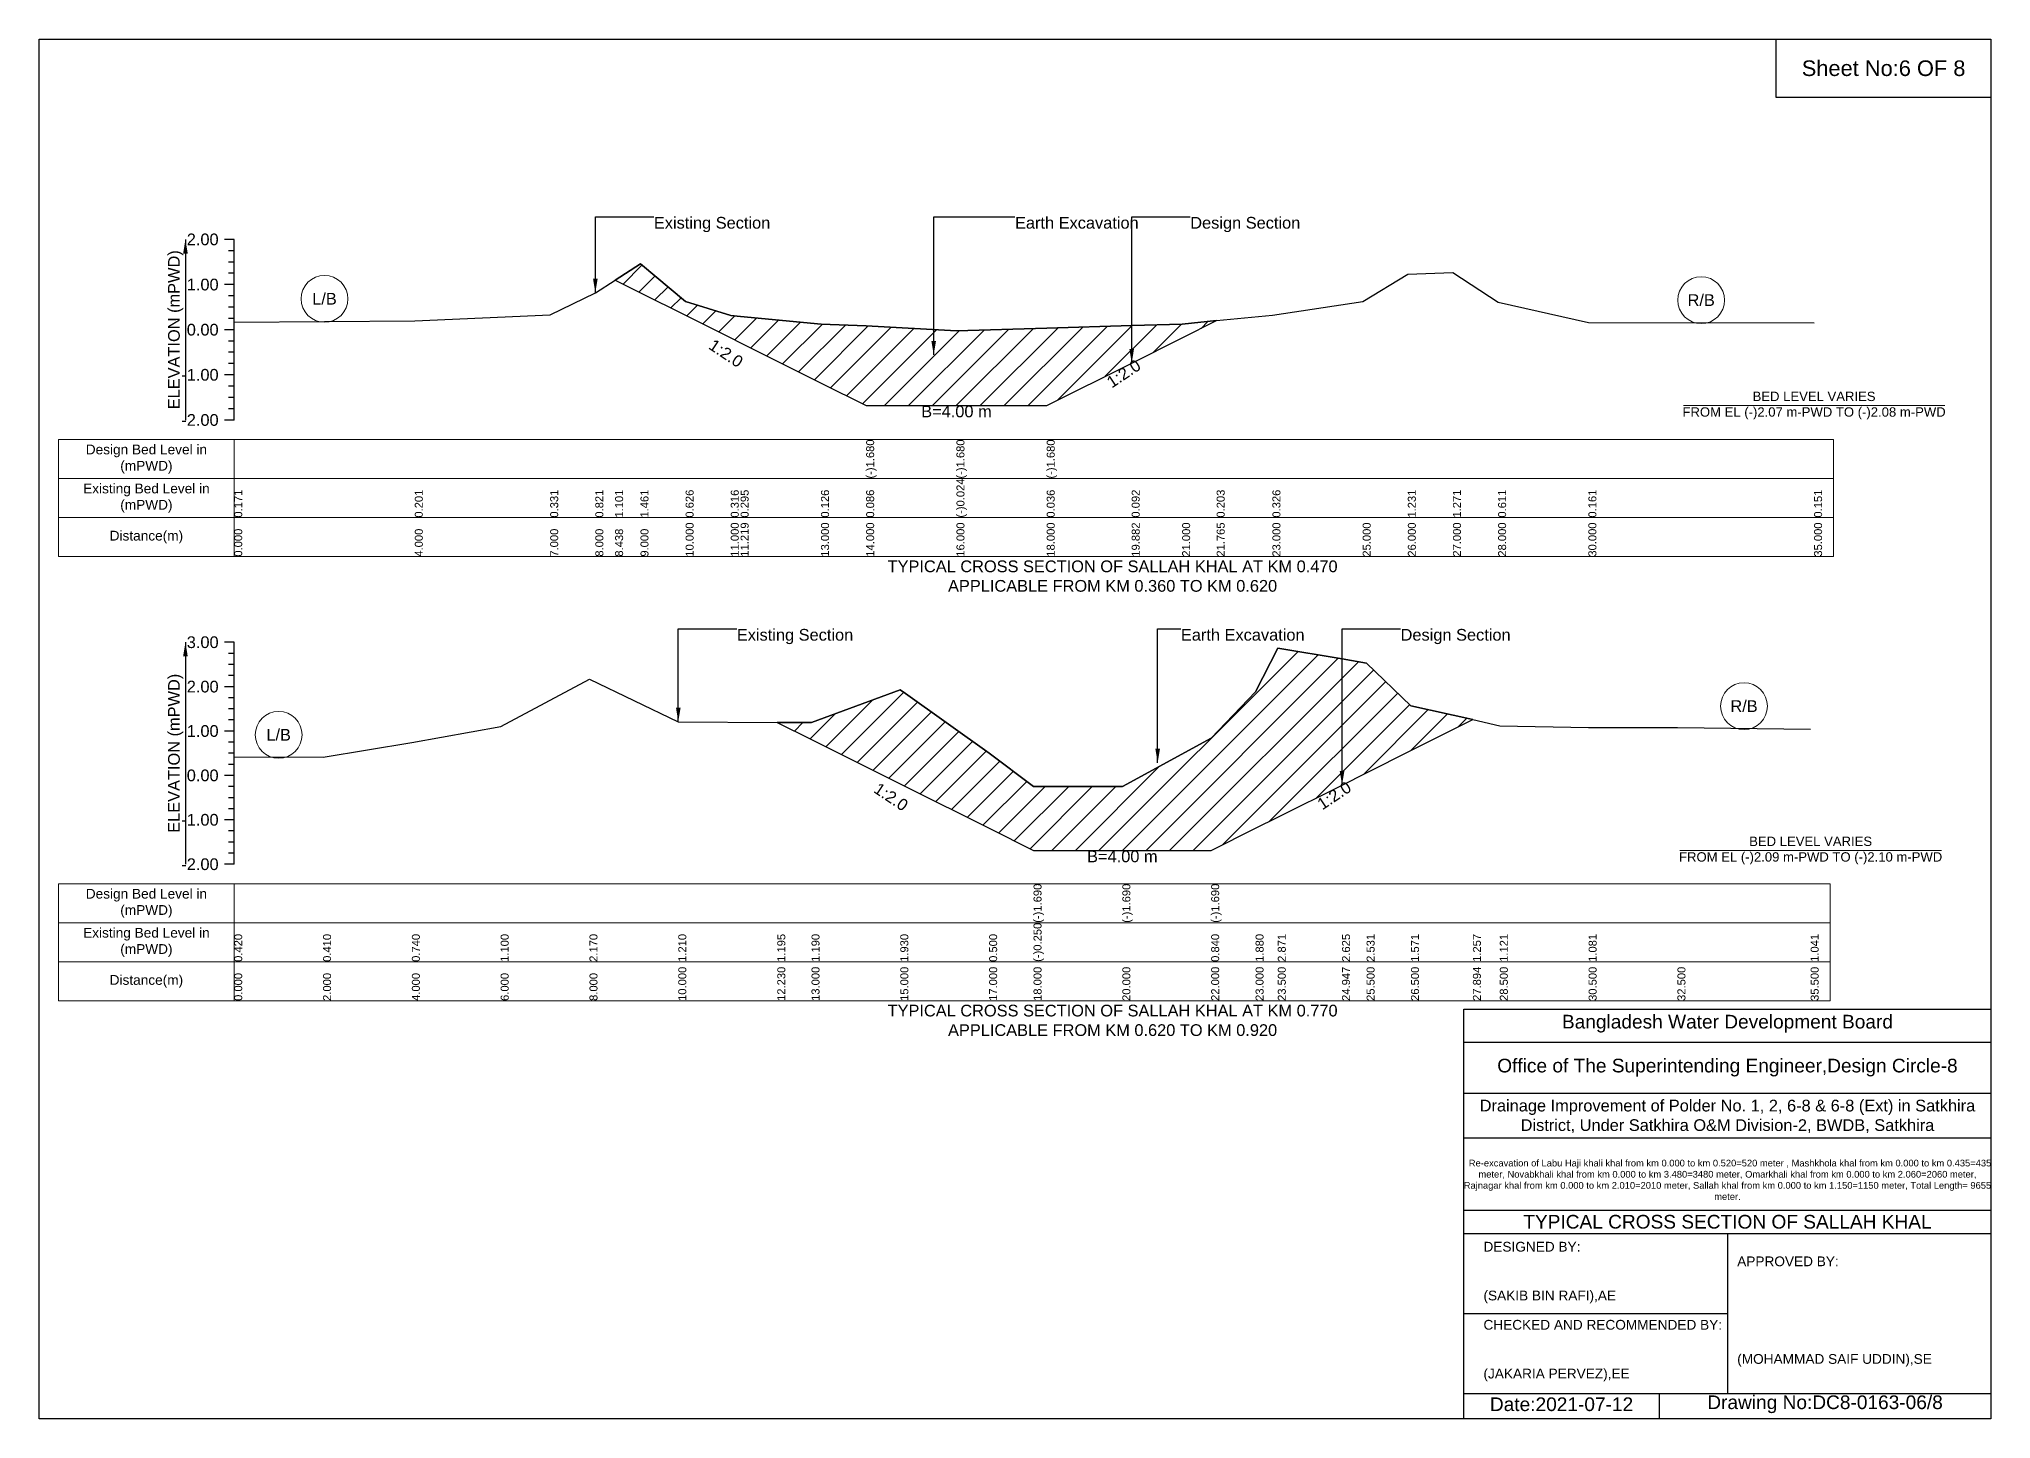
# Model space of a CAD drawing. Header units: inches. Extents: x 91000 to 648000, y -5656 to 141.
# Drawn here: x 620000 to 628000, y -5656 to 0 of the extents above; entities that cross this region are included whole.
import ezdxf

# ---------------------------------------------------------------- set-up
doc = ezdxf.new("R2010")
doc.units = ezdxf.units.IN
doc.header["$LTSCALE"] = 7
doc.header["$MEASUREMENT"] = 0
for name, color, linetype, lineweight in [('Cross section Data Border', 7, 'Continuous', 9), ('Cross Section Labels', 7, 'Continuous', 9), ('Existing_Bed_Level for Xsection', 7, 'Continuous', 25)]:
    doc.layers.add(name, color=color, linetype=linetype, lineweight=lineweight)
doc.styles.get("Standard").update_dxf_attribs({"font": 'arial.ttf'})
doc.dimstyles.get("Standard").update_dxf_attribs({"dimtxt": 0.18, "dimasz": 0.18, "dimexe": 0.18, "dimexo": 0.0625, "dimgap": 0.09, "dimtad": 0, "dimtih": 1, "dimtoh": 1, "dimdec": 4, "dimzin": 0, "dimdsep": 46, "dimtxsty": 'Standard', "dimcen": 0.09, "dimadec": 0, "dimazin": 0, "dimtfac": 1, "dimtdec": 4, "dimtofl": 0, "dimtmove": 0, "dimatfit": 3, "dimfxl": 1, "dimtolj": 1, "dimtzin": 0, "dimarcsym": 0})

msp = doc.modelspace()

# ---------------------------------------------------------------- hatches: boundary and pattern name
at = {"layer": 'Existing_Bed_Level for Xsection'}
h = msp.add_hatch(dxfattribs=at)
h.set_pattern_fill('ANSI31', color=256, scale=555, style=0)
h.paths.add_polyline_path([(622361, -987.8), (622465, -1039.9), (622650, -1132.4), (622835, -1224.9), (622875.5, -1245.1), (623205, -1409.9), (623390, -1502.4), (623760, -1502.4), (624130, -1502.4), (624478.3, -1328.2), (624685, -1224.9), (624826.5, -1154.1), (624685, -1168.2), (624478.3, -1174.5), (624130, -1184.9), (623760, -1196), (623390, -1175.7), (623205, -1168.2), (622875.5, -1136.9), (622835, -1133.1), (622650, -1075.8), (622465, -921.3)])
h = msp.add_hatch(dxfattribs=at)
h.set_pattern_fill('ANSI31', color=256, scale=546, style=0)
h.paths.add_polyline_path([(623025.8, -2801), (623166, -2871.1), (623530, -3053.1), (623550.9, -3063.5), (623894, -3235.1), (624076, -3326.1), (624440, -3326.1), (624804, -3326.1), (624986, -3235.1), (625077, -3189.6), (625340.4, -3057.9), (625441, -3007.6), (625623, -2916.6), (625876.8, -2789.7), (625623, -2732.6), (625441, -2557.9), (625340.4, -2540.8), (625077, -2496), (624986, -2676.3), (624804, -2865.6), (624440, -3064), (624076, -3064), (623894, -2927.5), (623550.9, -2682.2), (623530, -2667.2), (623166, -2801.9)])

# ---------------------------------------------------------------- linework, layer by layer
for points in [[(620000, 0), (628000, 0), (628000, -5656), (620000, -5656)], [(627120, 0), (628000, 0), (628000, -240), (627120, -240)]]:
    msp.add_lwpolyline(points, close=True)
for points in [[(625840, -5656), (625840, -3976), (628000, -3976)], [(625840, -4112), (628000, -4112)], [(625840, -4320), (628000, -4320)], [(625840, -4504), (628000, -4504)], [(625840, -4800), (628000, -4800)], [(625840, -4896), (628000, -4896)], [(626920, -4896), (626920, -5552)], [(625840, -5224), (626920, -5224)], [(625840, -5552), (628000, -5552)], [(626640, -5552), (626640, -5656)]]:
    msp.add_lwpolyline(points)
at = {"layer": 'Cross section Data Border'}
for points in [[(620080, -1641.6), (627355, -1641.6), (627355, -2121.6), (620080, -2121.6)], [(620080, -3462.5), (627341, -3462.5), (627341, -3942.5), (620080, -3942.5)]]:
    msp.add_lwpolyline(points, close=True, dxfattribs=at)
for points in [[(620800, -1641.6), (620800, -2121.6)], [(620080, -1801.6), (627355, -1801.6)], [(620080, -1961.6), (627355, -1961.6)], [(620800, -3462.5), (620800, -3942.5)], [(620080, -3622.5), (627341, -3622.5)], [(620080, -3782.5), (627341, -3782.5)]]:
    msp.add_lwpolyline(points, dxfattribs=at)
at = {"layer": 'Cross Section Labels'}
for points in [[(626739.2, -1502.4), (627810.8, -1502.4)], [(626725.2, -3326.1), (627796.8, -3326.1)]]:
    msp.add_lwpolyline(points, dxfattribs=at)
for centre in [(621170, -1064.7), (626812.5, -1070.2), (626988, -2734.4), (620982, -2852)]:
    msp.add_circle(centre, 96, dxfattribs=at)
at = {"layer": 'Existing_Bed_Level for Xsection'}
for points in [[(620800, -821.6), (620760, -821.6)], [(620800, -867.8), (620776, -867.8)], [(620800, -1561.6), (620800, -1376.6), (620800, -1191.6), (620800, -1006.6), (620800, -821.6)], [(620800, -914.1), (620776, -914.1)], [(620800, -1159.9), (621540, -1154.4), (622095, -1130.3), (622280, -1039.7), (622361, -987.8), (622465, -921.3), (622650, -1075.8), (622835, -1133.1), (622875.5, -1136.9), (623205, -1168.2), (623390, -1175.7), (623390, -1175.7), (623760, -1196), (623760, -1196), (624130, -1184.9), (624130, -1184.9), (624478.3, -1174.5), (624685, -1168.2), (624826.5, -1154.1), (625055, -1131.2), (625425, -1075.8), (625610, -963.8), (625795, -956.4), (625980, -1078.5), (626350, -1161.8), (627275, -1163.6)], [(620800, -1006.6), (620760, -1006.6)], [(620800, -960.3), (620776, -960.3)], [(620800, -1052.8), (620776, -1052.8)], [(620800, -1099.1), (620776, -1099.1)], [(620800, -1191.6), (620760, -1191.6)], [(620800, -1145.3), (620776, -1145.3)], [(620800, -1237.8), (620776, -1237.8)], [(620800, -1284.1), (620776, -1284.1)], [(620800, -1330.3), (620776, -1330.3)], [(620800, -1376.6), (620760, -1376.6)], [(620800, -1422.8), (620776, -1422.8)], [(620800, -1469.1), (620776, -1469.1)], [(620800, -1515.3), (620776, -1515.3)], [(620800, -1561.6), (620760, -1561.6)], [(620800, -2472.5), (620760, -2472.5)], [(620800, -3382.5), (620800, -3200.5), (620800, -3018.5), (620800, -2836.5), (620800, -2654.5), (620800, -2472.5)], [(620800, -2518), (620776, -2518)], [(620800, -2942.1), (621164, -2943.9), (621528, -2883.8), (621892, -2818.3), (622256, -2623.6), (622620, -2798.3), (623025.8, -2801), (623166, -2801.9), (623530, -2667.2), (623550.9, -2682.2), (623894, -2927.5), (624076, -3064), (624076, -3064), (624440, -3064), (624440, -3064), (624804, -2865.6), (624804, -2865.6), (624986, -2676.3), (625077, -2496), (625340.4, -2540.8), (625441, -2557.9), (625623, -2732.6), (625876.8, -2789.7), (625987, -2814.5), (626351, -2821.8), (626715, -2821.8), (627261, -2829)], [(620800, -2563.5), (620776, -2563.5)], [(620800, -2609), (620776, -2609)], [(620800, -2654.5), (620760, -2654.5)], [(620800, -2700), (620776, -2700)], [(620800, -2745.5), (620776, -2745.5)], [(620800, -2791), (620776, -2791)], [(620800, -2836.5), (620760, -2836.5)], [(620800, -2882), (620776, -2882)], [(620800, -2927.5), (620776, -2927.5)], [(620800, -3018.5), (620760, -3018.5)], [(620800, -2973), (620776, -2973)], [(620800, -3064), (620776, -3064)], [(620800, -3109.5), (620776, -3109.5)], [(620800, -3155), (620776, -3155)], [(620800, -3200.5), (620760, -3200.5)], [(620800, -3246), (620776, -3246)], [(620800, -3291.5), (620776, -3291.5)], [(620800, -3337), (620776, -3337)], [(620800, -3382.5), (620760, -3382.5)]]:
    msp.add_lwpolyline(points, dxfattribs=at)
for points in [[(622361, -987.8), (622465, -1039.9), (622650, -1132.4), (622835, -1224.9), (622875.5, -1245.1), (623205, -1409.9), (623390, -1502.4), (623390, -1502.4), (623760, -1502.4), (623760, -1502.4), (624130, -1502.4), (624130, -1502.4), (624478.3, -1328.2), (624685, -1224.9), (624826.5, -1154.1), (624826.5, -1154.1), (624826.5, -1154.1), (624685, -1168.2), (624478.3, -1174.5), (624130, -1184.9), (624130, -1184.9), (623760, -1196), (623760, -1196), (623390, -1175.7), (623390, -1175.7), (623205, -1168.2), (622875.5, -1136.9), (622835, -1133.1), (622650, -1075.8), (622465, -921.3)], [(623025.8, -2801), (623025.8, -2801), (623166, -2871.1), (623530, -3053.1), (623550.9, -3063.5), (623894, -3235.1), (624076, -3326.1), (624076, -3326.1), (624440, -3326.1), (624440, -3326.1), (624804, -3326.1), (624804, -3326.1), (624986, -3235.1), (625077, -3189.6), (625340.4, -3057.9), (625441, -3007.6), (625623, -2916.6), (625876.8, -2789.7), (625623, -2732.6), (625441, -2557.9), (625340.4, -2540.8), (625077, -2496), (624986, -2676.3), (624804, -2865.6), (624804, -2865.6), (624440, -3064), (624440, -3064), (624076, -3064), (624076, -3064), (623894, -2927.5), (623550.9, -2682.2), (623530, -2667.2), (623166, -2801.9), (623025.8, -2801)]]:
    msp.add_lwpolyline(points, close=True, dxfattribs=at)

# ---------------------------------------------------------------- texts
at = {"attachment_point": 5}
for s, insert, char_height in [('Sheet No:6 OF 8', (627560, -120), 64), ('Bangladesh Water Development Board', (626920, -4036), 56), ('Office of The Superintending Engineer,Design Circle-8', (626920, -4216), 56)]:
    msp.add_mtext(s, dxfattribs=dict(at, insert=insert, char_height=char_height))
for s, insert, char_height, width, attachment_point in [('Drainage Improvement of Polder No. 1, 2, 6-8 & 6-8 (Ext) in Satkhira District, Under Satkhira O&M Division-2, BWDB, Satkhira', (626920, -4416), 48, 2240, 5), ('  Re-excavation of Labu Haji khali khal from km 0.000 to km 0.520=520 meter , Mashkhola khal from km 0.000 to km 0.435=435 meter, Novabkhali khal from km 0.000 to km 3.480=3480 meter, Omarkhali khal from km 0.000 to km 2.060=2060 meter, Rajnagar khal from km 0.000 to km 2.010=2010 meter, Sallah khal from km 0.000 to km 1.150=1150 meter, Total Length= 9655 meter. ', (626920, -4676), 27.4148, 2160, 5), ('TYPICAL CROSS SECTION OF SALLAH KHAL', (626920, -4848), 56, 2240, 5), ('DESIGNED BY:^J^J^J(SAKIB BIN RAFI),AE', (625920, -5056), 40, 1120, 4), ('APPROVED BY:^J^J^J^J^J^J(MOHAMMAD SAIF UDDIN),SE', (626960, -5216), 40, 1120, 4), ('CHECKED AND RECOMMENDED BY:^J^J^J(JAKARIA PERVEZ),EE', (625920, -5376), 40, 1120, 4), ('Date:2021-07-12', (626240, -5596), 56, 1120, 5), ('Drawing No:DC8-0163-06/8', (627320, -5596), 56, 1760, 5)]:
    msp.add_mtext(s, dxfattribs=dict(insert=insert, char_height=char_height, width=width, attachment_point=attachment_point))
at = {"layer": 'Cross section Data Border', "char_height": 40, "width": 640, "attachment_point": 5}
for s, insert in [('Design Bed Level in (mPWD)', (620440, -1721.6)), ('Existing Bed Level in (mPWD)', (620440, -1881.6)), ('Distance(m)', (620440, -2041.6)), ('Design Bed Level in (mPWD)', (620440, -3542.5)), ('Existing Bed Level in (mPWD)', (620440, -3702.5)), ('Distance(m)', (620440, -3862.5))]:
    msp.add_mtext(s, dxfattribs=dict(at, insert=insert))
at = {"layer": 'Cross Section Labels'}
for s, insert, char_height, attachment_point in [('Existing Section', (622520, -729.1), 48, 1), ('Earth Excavation', (624000, -729.1), 48, 1), ('Design Section', (624718.3, -729.1), 48, 1), ('L/B', (621170, -1064.7), 48, 5), ('R/B', (626812.5, -1070.2), 48, 5), ('B=4.00 m', (623760, -1502.4), 48, 2), ('BED LEVEL VARIES ^JFROM EL (-)2.07 m-PWD TO (-)2.08 m-PWD', (627275, -1502.4), 38.4, 5), ('TYPICAL CROSS SECTION OF SALLAH KHAL AT KM 0.470^JAPPLICABLE FROM KM 0.360 TO KM 0.620', (624400, -2201.6), 48, 5), ('Existing Section', (622860, -2417.9), 48, 1), ('Earth Excavation', (624680, -2417.9), 48, 1), ('Design Section', (625580.4, -2417.9), 48, 1), ('R/B', (626988, -2734.4), 48, 5), ('L/B', (620982, -2852), 48, 5), ('BED LEVEL VARIES ^JFROM EL (-)2.09 m-PWD TO (-)2.10 m-PWD', (627261, -3326.1), 38.4, 5), ('B=4.00 m', (624440, -3326.1), 48, 2), ('TYPICAL CROSS SECTION OF SALLAH KHAL AT KM 0.770^JAPPLICABLE FROM KM 0.620 TO KM 0.920', (624400, -4022.5), 48, 5)]:
    msp.add_mtext(s, dxfattribs=dict(at, insert=insert, char_height=char_height, attachment_point=attachment_point))
at = {"layer": 'Cross Section Labels', "char_height": 48, "attachment_point": 2}
for insert, rotation in [((622829.2, -1268.2), 326.30993), ((624432, -1351.4), 33.69007), ((623505.4, -3086.3), 326.30993), ((625294.9, -3080.6), 33.69007)]:
    msp.add_mtext('1:2.0', dxfattribs=dict(at, insert=insert, rotation=rotation))
at = {"layer": 'Existing_Bed_Level for Xsection', "char_height": 48, "attachment_point": 6}
for s, insert in [('2.00', (620736, -821.6)), ('1.00', (620736, -1006.6)), ('0.00', (620736, -1191.6)), ('-1.00', (620736, -1376.6)), ('-2.00', (620736, -1561.6)), ('3.00', (620736, -2472.5)), ('2.00', (620736, -2654.5)), ('1.00', (620736, -2836.5)), ('0.00', (620736, -3018.5)), ('-1.00', (620736, -3200.5)), ('-2.00', (620736, -3382.5))]:
    msp.add_mtext(s, dxfattribs=dict(at, insert=insert))
at = {"layer": 'Existing_Bed_Level for Xsection', "rotation": 90}
for s, insert, char_height, attachment_point in [('ELEVATION (mPWD)', (620560, -1191.6), 48, 5), ('(-)1.680', (623390, -1801.6), 32.8, 1), ('(-)1.680', (623760, -1801.6), 32.8, 1), ('(-)1.680', (624130, -1801.6), 32.8, 1), ('(-)0.024', (623760, -1961.6), 32.8, 1), ('0.171', (620800, -1961.6), 32.8, 1), ('0.201', (621540, -1961.6), 32.8, 1), ('0.331', (622095, -1961.6), 32.8, 1), ('0.821', (622280, -1961.6), 32.8, 1), ('1.101', (622361, -1961.6), 32.8, 1), ('1.461', (622465, -1961.6), 32.8, 1), ('0.626', (622650, -1961.6), 32.8, 1), ('0.316', (622835, -1961.6), 32.8, 1), ('0.295', (622875.5, -1961.6), 32.8, 1), ('0.126', (623205, -1961.6), 32.8, 1), ('0.086', (623390, -1961.6), 32.8, 1), ('0.036', (624130, -1961.6), 32.8, 1), ('0.092', (624478.3, -1961.6), 32.8, 1), ('0.203', (624826.5, -1961.6), 32.8, 1), ('0.326', (625055, -1961.6), 32.8, 1), ('1.231', (625610, -1961.6), 32.8, 1), ('1.271', (625795, -1961.6), 32.8, 1), ('0.611', (625980, -1961.6), 32.8, 1), ('0.161', (626350, -1961.6), 32.8, 1), ('0.151', (627275, -1961.6), 32.8, 1), ('10.000', (622650, -2121.6), 32.8, 1), ('11.000', (622835, -2121.6), 32.8, 1), ('11.219', (622875.5, -2121.6), 32.8, 1), ('13.000', (623205, -2121.6), 32.8, 1), ('14.000', (623390, -2121.6), 32.8, 1), ('16.000', (623760, -2121.6), 32.8, 1), ('18.000', (624130, -2121.6), 32.8, 1), ('19.882', (624478.3, -2121.6), 32.8, 1), ('21.000', (624685, -2121.6), 32.8, 1), ('21.765', (624826.5, -2121.6), 32.8, 1), ('23.000', (625055, -2121.6), 32.8, 1), ('25.000', (625425, -2121.6), 32.8, 1), ('26.000', (625610, -2121.6), 32.8, 1), ('27.000', (625795, -2121.6), 32.8, 1), ('28.000', (625980, -2121.6), 32.8, 1), ('30.000', (626350, -2121.6), 32.8, 1), ('35.000', (627275, -2121.6), 32.8, 1), ('0.000', (620800, -2121.6), 32.8, 1), ('4.000', (621540, -2121.6), 32.8, 1), ('7.000', (622095, -2121.6), 32.8, 1), ('8.000', (622280, -2121.6), 32.8, 1), ('8.438', (622361, -2121.6), 32.8, 1), ('9.000', (622465, -2121.6), 32.8, 1), ('ELEVATION (mPWD)', (620560, -2927.5), 48, 5), ('(-)1.690', (624076, -3622.5), 32.8, 1), ('(-)1.690', (624440, -3622.5), 32.8, 1), ('(-)1.690', (624804, -3622.5), 32.8, 1), ('0.420', (620800, -3782.5), 32.8, 1), ('0.410', (621164, -3782.5), 32.8, 1), ('0.740', (621528, -3782.5), 32.8, 1), ('1.100', (621892, -3782.5), 32.8, 1), ('2.170', (622256, -3782.5), 32.8, 1), ('1.210', (622620, -3782.5), 32.8, 1), ('1.195', (623025.8, -3782.5), 32.8, 1), ('1.190', (623166, -3782.5), 32.8, 1), ('1.930', (623530, -3782.5), 32.8, 1), ('0.500', (623894, -3782.5), 32.8, 1), ('(-)0.250', (624076, -3782.5), 32.8, 1), ('0.840', (624804, -3782.5), 32.8, 1), ('1.880', (624986, -3782.5), 32.8, 1), ('2.871', (625077, -3782.5), 32.8, 1), ('2.625', (625340.4, -3782.5), 32.8, 1), ('2.531', (625441, -3782.5), 32.8, 1), ('1.571', (625623, -3782.5), 32.8, 1), ('1.257', (625876.8, -3782.5), 32.8, 1), ('1.121', (625987, -3782.5), 32.8, 1), ('1.081', (626351, -3782.5), 32.8, 1), ('1.041', (627261, -3782.5), 32.8, 1), ('0.000', (620800, -3942.5), 32.8, 1), ('2.000', (621164, -3942.5), 32.8, 1), ('4.000', (621528, -3942.5), 32.8, 1), ('6.000', (621892, -3942.5), 32.8, 1), ('8.000', (622256, -3942.5), 32.8, 1), ('10.000', (622620, -3942.5), 32.8, 1), ('12.230', (623025.8, -3942.5), 32.8, 1), ('13.000', (623166, -3942.5), 32.8, 1), ('15.000', (623530, -3942.5), 32.8, 1), ('17.000', (623894, -3942.5), 32.8, 1), ('18.000', (624076, -3942.5), 32.8, 1), ('20.000', (624440, -3942.5), 32.8, 1), ('22.000', (624804, -3942.5), 32.8, 1), ('23.000', (624986, -3942.5), 32.8, 1), ('23.500', (625077, -3942.5), 32.8, 1), ('24.947', (625340.4, -3942.5), 32.8, 1), ('25.500', (625441, -3942.5), 32.8, 1), ('26.500', (625623, -3942.5), 32.8, 1), ('27.894', (625876.8, -3942.5), 32.8, 1), ('28.500', (625987, -3942.5), 32.8, 1), ('30.500', (626351, -3942.5), 32.8, 1), ('32.500', (626715, -3942.5), 32.8, 1), ('35.500', (627261, -3942.5), 32.8, 1)]:
    msp.add_mtext(s, dxfattribs=dict(at, insert=insert, char_height=char_height, attachment_point=attachment_point))

# ---------------------------------------------------------------- leaders
at = {"layer": 'Cross Section Labels', "annotation_type": 0, "has_hookline": 1, "hookline_direction": 0}
for points, text_width in [([(622280, -1039.7), (622280, -729.1), (622519.9, -729.1)], 467.2), ([(623666.8, -1295), (623666.8, -729.1), (623999.9, -729.1)], 497), ([(624478.3, -1328.2), (624478.3, -729.1), (624718.2, -729.1)], 441.2), ([(622620, -2798.3), (622620, -2417.9), (622859.9, -2417.9)], 467.2), ([(624584.7, -2966.5), (624584.7, -2417.9), (624679.9, -2417.9)], 497), ([(625340.4, -3057.9), (625340.4, -2417.9), (625580.3, -2417.9)], 441.2)]:
    msp.add_leader(points, dimstyle='Standard', override={"dimasz": 57.6}, dxfattribs=dict(at, text_width=text_width))
at = {"layer": 'Existing_Bed_Level for Xsection'}
for points in [[(620600, -821.6), (620600, -1561.6)], [(620600, -2472.5), (620600, -3382.5)]]:
    msp.add_leader(points, dimstyle='Standard', override={"dimasz": 57.6}, dxfattribs=at)

doc.saveas('drawing.dxf')
